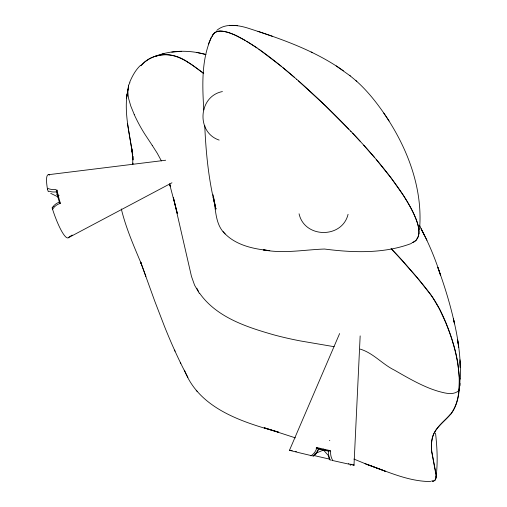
<?xml version="1.0" encoding="UTF-8"?>
<svg xmlns="http://www.w3.org/2000/svg" width="507" height="507" viewBox="0 0 507 507"><rect width="100%" height="100%" fill="white"/><g stroke="black" fill="none" stroke-linecap="round" stroke-linejoin="round"><path stroke-width="0.76" d="M450.349 414.504A473.487 123.036 46.4 0 0 458.93 390.276L459.811 385.732L459.976 378.78M128.639 85.201L127.91 91.228A43.006 40.833 10.9 0 0 128.746 99.03L130.762 105.982L134.241 114.512M431.831 481.029C435 482.024 436.381 478.323 436.077 475.8M460.318 379.059C461.04 358.76 458.214 338.467 453.391 318.776L454.551 323.834C450.368 304.618 444.506 285.783 437.814 267.309L440.539 275.25C435.424 259.235 429.017 243.607 421.064 228.79L426.951 240.242M354 465.122L360.16 335.907M419.536 229.443C423.098 187.888 407.032 146.878 383.774 113.08M459.811 385.732L460.007 383.431M436.026 477.169C437.953 462.511 437.167 447.706 435.532 433.067M450.514 414.542A473.31 123.062 46.4 0 0 459.114 390.333L459.374 377.785L457.891 363.671A434.955 113.093 46.4 0 0 454.519 347.941M458.949 390.289C460.217 375.795 457.903 361.218 454.183 347.232A382.525 99.505 46.4 0 0 453.068 343.283L452.669 341.946A314.403 81.785 46.4 0 0 449.43 332.224L447.212 326.381A385.073 100.164 46.4 0 0 445.406 321.894L439.563 309.188L433.244 298.414A50.637 13.169 46.4 0 0 430.595 294.561L416.653 276.955M132.688 164.509L132.916 156.257L132.942 159.939L131.662 148.114L132.695 154.99C129.862 134.887 124.19 114.601 127.086 94.175M132.739 164.502L132.916 163.083L132.536 164.534M323.143 450.02L323.346 449.069M418.852 233.575C418.465 237.542 416.089 241.795 411.988 242.809M330.146 451.522L330.291 450.666L328.637 450.286A31.447 0.323 13 0 1 318.073 447.846L316.425 447.466L316.178 448.302M127.973 89.143L126.535 98.041L128.639 85.201L129.931 82.533M315.031 453.607L323.624 449.963M348.068 214.296C342.225 238.816 304.454 238.442 299.073 213.796M212.04 36.029C201.095 58.825 202.337 85.347 203.789 109.949M313.877 455.387L316.526 452.517L318.719 448.746M212.268 36.181C213.485 31.909 218.384 30.528 222.339 31.225A102.04 26.611 46.4 0 1 237.409 36.244M211.172 37.6L208.466 43.989M289.503 450.235L339.627 333.555M129.665 82.28C132.327 76.044 135.597 69.915 140.61 65.232M212.908 34.882C214.753 31.225 219.354 30.642 222.985 31.276A102.338 26.668 46.4 0 1 235.692 35.376L245.014 40.294M58.489 196.558L57.874 197.058A2.858 0.818 -14.2 0 0 57.975 197.223A29.9 5.571 72.5 0 0 59.313 202.109L59.718 202.464M450.279 414.428C443.505 422.306 433.548 428.668 431.92 439.772A225.507 58.603 46.4 0 0 431.698 451.693M450.438 414.466C443.65 422.331 433.688 428.7 432.04 439.797A225.799 58.711 46.4 0 0 431.806 451.731L436.102 474.375M140.933 65.771L144.97 61.791L149.742 58.59M141.485 65.029L142.638 63.825A434.905 113.492 46.4 0 1 150.104 58.381L154.185 56.651A294.028 76.728 46.4 0 1 156.885 55.897C174.693 50.687 190.524 63.388 203.713 73.572M459.127 390.346C453.531 395.72 445.026 393.115 438.441 391.347A104.505 99.22 10.9 0 1 430.43 388.622C417.857 383.717 406.164 376.872 394.49 370.167C382.348 364.248 373.272 352.992 360.16 349.095M216.85 30.331C225.26 23.151 237.58 25.033 247.346 27.948C280.732 38.684 314.555 50.313 343.391 70.796M69.871 236.541L68.825 237.225A33.101 6.166 72.5 0 1 52.608 209.41A1.838 0.406 68.5 0 1 52.189 207.464M70.289 236.268L71.55 235.451M71.76 235.318L72.178 235.052M68.274 237.777L171.955 182.786M328.295 451.122L318.143 448.879L318.497 448.695M411.576 243.385C384.091 253.836 353.309 252.765 324.499 249.032C304.149 249.736 283.705 253.849 263.31 249.881L269.813 250.648C254.026 249.051 236.826 245.591 225.165 233.936C214.974 224.519 215.976 209.461 213.384 197.001M59.534 203.618L60.377 203.351L59.889 201.697A31.447 5.862 72.5 0 1 57.335 191.627L57.025 190.131L56.157 190.309M412.242 242.65L415.949 240.572L418.161 236.883A129.773 33.741 46.4 0 0 418.795 233.981C419.511 226.73 416.488 219.785 413.56 213.333M154.781 56.442C170.979 49.997 189.295 49.832 205.969 54.541L196.615 52.424M162.557 53.913L163.964 53.457M330.272 450.672L328.517 451.135M222.408 91.571C198.389 96.146 195.905 132.378 219.157 140.084M165.669 160.231L48.596 174.687M181.354 51.296L171.753 52.12M430.709 481.542C408.281 481.568 387.253 471.409 366.504 464.228L353.892 459.057M431.926 481.067L433.219 481.187L435.012 480.37L435.919 478.443L436.166 475.826L431.711 451.705M334.132 346.693L300.6 340.97A349.348 331.679 10.9 0 1 274.014 334.905C246.725 327.097 216.552 317.401 199.505 293.071M312.908 455.939L311.615 455.673M295.689 451.445L296.411 451.56M317.857 448.467L318.618 448.632M323.035 449.627L322.452 449.494M327.199 450.717L326.248 450.501M320.12 448.968L320.69 449.094M331.832 460.337L331.933 460.362A33.101 0.342 13 0 0 352.752 464.729M325.221 450.267L323.821 449.95M324.284 449.912L325.443 450.184M323.124 449.785L321.723 449.462M311.089 455.552L310.709 455.463A33.101 0.342 13 0 1 290.156 450.324M320.709 449.221L319.492 448.936M330.875 460.115L329.791 459.836M326.603 450.457L327.161 450.59M350.514 464.159L350.895 464.247M349.038 463.791L348.512 463.652M295.391 437.864L264.198 427.75L278.558 432.167C242.549 422.274 199.099 408.661 184.453 370.18M257.949 31.339L272.405 36.295M57.893 196.83L50.713 193.37M366.504 464.228L385.244 471.199L365.059 463.696M311.171 52.031L312.578 52.684M237.396 36.231C259.242 47.474 278.166 63.47 296.734 79.365M246.662 41.27L257.005 47.937M187.4 61.886C178.8 55.84 167.988 53.058 157.677 55.694A334.582 87.21 46.4 0 0 149.761 58.609M258.792 49.166L281.144 66.17M336.173 65.897L350.299 75.942M203.694 73.35L192.185 65.023A85.246 22.2 46.4 0 0 187.387 61.873M317.832 448.676L317.002 447.979M283.058 67.735L294.63 77.52M355.952 80.664C369.052 92.236 379.597 106.381 389.078 120.977M349.798 75.537L356.827 81.386M57.297 192.913L57.697 193.268M316.983 447.96L316.425 447.466M296.57 79.212L301.297 83.389A235.616 61.315 46.3 0 1 321.825 102.313M298.509 80.911L325.716 106.033L351.015 131.465M60.346 203.32L59.439 202.356M328.732 455.882L328.479 455.622L329.265 458.943M391.049 248.684L402.457 260.623L417.705 278.273M323.58 450.159L328.302 455.451M348.81 129.158L342.136 122.288A235.622 61.265 46.4 0 0 321.825 102.306M350.686 131.129C368.988 150.427 386.645 170.491 401.55 192.565A102.065 26.535 46.4 0 1 413.56 213.333M352.574 133.113L360.052 141.136M223.105 231.636L225.165 233.936M363.728 145.179L374.464 157.392M196.222 390.301L197.305 391.543M416.386 276.727L398.717 256.713A128.423 33.418 46.4 0 0 391.6 249.026M418.142 278.793L421.583 282.919A81.462 21.186 46.4 0 1 427.674 290.581M376.2 159.432L390.922 177.742L403.388 195.41M427.661 290.581C438.244 303.807 445.146 319.442 450.653 335.336A294.104 76.468 46.4 0 1 452.263 340.191L454.513 347.935M152.208 145.325L144.951 134.336A167.519 159.046 10.9 0 1 134.222 114.519M152.208 145.325L157.259 153.253L161.403 160.922M199.27 293.274L194.587 285.194L191.462 276.385L173.324 197.324L177.336 213.447L169.75 184.662M198.522 291.474L196.786 288.172M121.312 208.935C125.882 227.935 133.778 245.832 141.295 263.792L140.692 262.195L154.736 301.101L164.572 326.641C171.512 343.923 179.136 360.94 187.913 377.366M180.27 362.549L180.784 363.563M419.435 225.241L424.27 235.014M174.535 350.096L175.042 351.205M140.692 262.195L145.845 276.296L145.294 274.781M169.636 183.997L170.358 186.234L169.642 183.971M204.739 125.387C205.956 153.52 208.757 181.696 215.906 208.998L213.086 194.745M213.168 197.261L215.906 208.998M127.485 123.404L132.695 154.99M458.41 345.109L457.542 339.684L458.753 347.295M460.039 361.77L460.267 367.638L459.969 359.793M403.331 195.385A98.548 25.629 46.4 0 1 418.947 233.664M212.224 36.206A121.547 31.681 46.4 0 1 212.82 34.793M53.9 206.482A37.689 12.073 -45.8 0 1 53.21 206.482M52.462 207.407A13.816 13.759 -36.1 0 1 59.325 202.16M56.778 191.798A13.816 10.653 -9.3 0 1 48.9 191.177M59.097 195.55A37.689 4.379 22.9 0 1 56.473 194.111M47.474 189.155A33.101 6.166 72.5 0 1 49.654 175.086M56.036 189.453A12.846 9.614 -5.7 0 1 48 188.477M48.38 191.671A1.838 0.342 72.5 0 1 47.569 189.301M57.975 197.223A29.818 5.558 72.5 0 1 56.892 192.565M56.752 192.28A1.743 0.602 -79.5 0 1 57.038 190.169M52.576 209.391A12.846 12.802 -24 0 1 59.541 203.637M329.512 440.697A37.689 1.052 -46.9 0 1 329.81 440.374M318.529 448.98A13.816 13.34 -42.8 0 1 313.415 456.306M330.006 459.488A13.816 12.428 72.3 0 1 328.606 451.281M291.018 450.482A33.101 0.342 13 0 1 292.203 450.723M313.751 455.495A33.101 0.342 13 0 1 329.487 459.12M350.996 464.279A33.101 0.342 13 0 1 351.662 464.444M332.491 460.014A12.846 11.262 69.8 0 1 330.659 451.629M350.331 465.451A12.846 6.699 -89.3 0 1 350.229 465.23M316.615 448.416A12.846 12.352 -39.8 0 1 310.93 455.856M237.346 25.673L229.487 25.35L237.346 25.673"/></g></svg>
